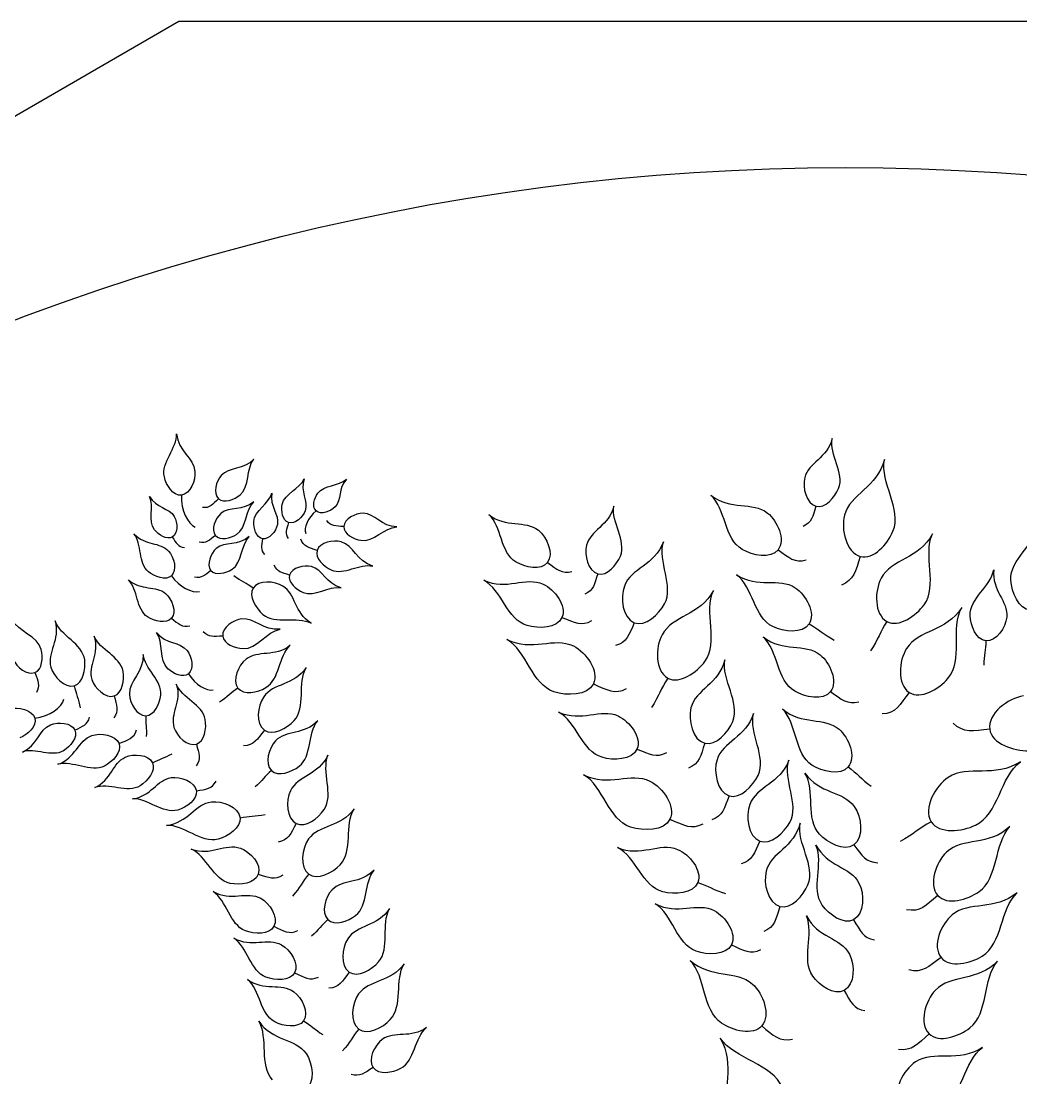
# Model space of a CAD drawing. Extents: x 5.1 to 68.9, y 5.1 to 68.9.
# Drawn here: x 26.45 to 39.26, y 55.35 to 68.88 of the extents above; entities that cross this region are included whole.
import ezdxf

# ---------------------------------------------------------------- set-up
doc = ezdxf.new("R2010")
doc.units = 0
doc.layers.add('View004', color=7, linetype='CONTINUOUS')

msp = doc.modelspace()

# ---------------------------------------------------------------- linework, layer by layer
at = {"layer": 'View004', "color": 7}
for p, q in [((13.673294, 60.342888), (28.467293, 68.88389)), ((28.467293, 68.88389), (45.549293, 68.88389))]:
    msp.add_line(p, q, dxfattribs=at)
at = {"layer": 'View004', "color": 1}
for p, q in [((28.499338, 62.812698), (28.499338, 62.812698)), ((28.975794, 62.767059), (28.975794, 62.767059)), ((36.632908, 62.670788), (36.632908, 62.670788)), ((30.225931, 62.610335), (30.225931, 62.610335)), ((29.870878, 62.46117), (29.870878, 62.46117)), ((30.582525, 62.409524), (30.582525, 62.409524)), ((28.382909, 62.276355), (28.382909, 62.276355)), ((28.936661, 62.295688), (28.936661, 62.295688)), ((29.538369, 62.254617), (29.538369, 62.254617)), ((30.23904, 62.104227), (30.23904, 62.104227)), ((36.146235, 62.112037), (36.146235, 62.112037)), ((37.200274, 62.028144), (37.200274, 62.028144)), ((33.189862, 61.949453), (33.189862, 61.949453)), ((28.372081, 61.780281), (28.372081, 61.780281)), ((28.878553, 61.848634), (28.878553, 61.848634)), ((29.886148, 61.788127), (29.886148, 61.788127)), ((33.836135, 61.805032), (33.836135, 61.805032)), ((29.419587, 61.621265), (29.419587, 61.621265)), ((28.371952, 61.235453), (28.371952, 61.235453)), ((33.377509, 61.245906), (33.377509, 61.245906)), ((34.304199, 61.179206), (34.304199, 61.179206)), ((37.540662, 61.195012), (37.540662, 61.195012)), ((36.543995, 61.163203), (36.543995, 61.163203)), ((29.02894, 61.00811), (29.02894, 61.00811)), ((38.810057, 60.946726), (38.810057, 60.946726)), ((26.622911, 60.539109), (26.622911, 60.539109)), ((28.590482, 60.524836), (28.590482, 60.524836)), ((27.126554, 60.372072), (27.126556, 60.372072)), ((33.779711, 60.394668), (33.779711, 60.394668)), ((34.732625, 60.470218), (34.732625, 60.470218)), ((27.63842, 60.240657), (27.63842, 60.240657)), ((29.223522, 60.342397), (29.223522, 60.342394)), ((36.819329, 60.296556), (36.819329, 60.296556)), ((37.826358, 60.286356), (37.826358, 60.286356)), ((28.044642, 59.987647), (28.044642, 59.987647)), ((26.621553, 59.95569), (26.621553, 59.95569)), ((27.13494, 59.801909), (27.13494, 59.801909)), ((29.563363, 59.802893), (29.563363, 59.802893)), ((38.859235, 59.813289), (38.859235, 59.813289)), ((27.699976, 59.629883), (27.699976, 59.629883)), ((28.691951, 59.624461), (28.691951, 59.624461)), ((34.338132, 59.558558), (34.338132, 59.558558)), ((35.206702, 59.63529), (35.206702, 59.63529)), ((28.129315, 59.384416), (28.129315, 59.384418)), ((29.652768, 59.286425), (29.652769, 59.286426)), ((37.045043, 59.331645), (37.045043, 59.331643)), ((28.69147, 59.023457), (28.69147, 59.023457)), ((35.518236, 58.962228), (35.518236, 58.962228)), ((29.250906, 58.6815), (29.250906, 58.6815)), ((34.761656, 58.662241), (34.761656, 58.662241)), ((38.109207, 58.630123), (38.109207, 58.630123)), ((29.972185, 58.606333), (29.972185, 58.606333)), ((35.911287, 58.38261), (35.911287, 58.38261)), ((37.117011, 58.332505), (37.117011, 58.332505)), ((29.485452, 57.957068), (29.485452, 57.957068)), ((30.131231, 57.958408), (30.13125, 57.958408)), ((35.11756, 57.852639), (35.11756, 57.852639)), ((38.194671, 57.684278), (38.194671, 57.684278)), ((36.171339, 57.543903), (36.171339, 57.543903)), ((29.686123, 57.290092), (29.686123, 57.290092)), ((30.37647, 57.376239), (30.376471, 57.37624)), ((37.115272, 57.37501), (37.115272, 57.37501)), ((35.549269, 57.052317), (35.549269, 57.052317)), ((38.235688, 56.889813), (38.235688, 56.889813)), ((29.950837, 56.695299), (29.950837, 56.695299)), ((30.649919, 56.703592), (30.649919, 56.703592)), ((36.993096, 56.466454), (36.993096, 56.466454)), ((30.064343, 56.078959), (30.064343, 56.078961)), ((30.772484, 55.97346), (30.772503, 55.97346)), ((35.937765, 56.013505), (35.937765, 56.013505)), ((38.081857, 55.914637), (38.081857, 55.914637)), ((30.956301, 55.48179), (30.956301, 55.48179))]:
    msp.add_line(p, q, dxfattribs=at)
at = {"layer": 'View004', "color": 3}
msp.add_open_spline([(22.008294, 62.988854), (31.290326, 68.347838), (42.726261, 68.347838), (52.008293, 62.988854)], degree=3, dxfattribs=at)
at = {"layer": 'View004', "color": 1}
for points in [[(28.280859, 63.047003), (28.237761, 63.231515), (28.443245, 63.412664), (28.438189, 63.599559)], [(28.438189, 63.599559), (28.457734, 63.370974), (28.657423, 63.29357), (28.673096, 63.117474)], [(36.839963, 63.537743), (36.777783, 63.286162), (36.53666, 63.230407), (36.488055, 63.03669)], [(36.922839, 62.898409), (37.004172, 63.097317), (36.801576, 63.33038), (36.839963, 63.537743)], [(29.426786, 63.274016), (29.294507, 63.127657), (29.112705, 63.177067), (29.010364, 63.064632)], [(29.252207, 62.815355), (29.378369, 62.919489), (29.326385, 63.14875), (29.426786, 63.274016)], [(37.510079, 63.268797), (37.41717, 62.908803), (37.070443, 62.832372), (36.997862, 62.555188)], [(37.619551, 62.35041), (37.739159, 62.634559), (37.451954, 62.971887), (37.510079, 63.268797)], [(28.673096, 63.117474), (28.683393, 63.001814), (28.612762, 62.827921), (28.499338, 62.812698)], [(28.499338, 62.812698), (28.393097, 62.798438), (28.3055, 62.941506), (28.280859, 63.047003)], [(29.010364, 63.064632), (28.943145, 62.990786), (28.90319, 62.835617), (28.975794, 62.767059)], [(29.792437, 62.694738), (29.819997, 62.835711), (30.018714, 62.891565), (30.073369, 63.021501)], [(30.073369, 63.021501), (30.015779, 62.85813), (30.130026, 62.738491), (30.086087, 62.612429)], [(30.24686, 62.837308), (30.324415, 62.947579), (30.517917, 62.924272), (30.614755, 63.015474)], [(30.614755, 63.015474), (30.502644, 62.896834), (30.556122, 62.754149), (30.470047, 62.662425)], [(36.488055, 63.03669), (36.456129, 62.909457), (36.506281, 62.705035), (36.632908, 62.670788)], [(28.499338, 62.812698), (28.489544, 62.620216), (28.580865, 62.442567), (28.676689, 62.402957)], [(28.975794, 62.767059), (29.0438, 62.702844), (29.180072, 62.755814), (29.252207, 62.815355)], [(29.427676, 62.474739), (29.435016, 62.618193), (29.623834, 62.701597), (29.659558, 62.837958)], [(29.659558, 62.837958), (29.625657, 62.668082), (29.75568, 62.565808), (29.730016, 62.434798)], [(30.225931, 62.610335), (30.168042, 62.659991), (30.202516, 62.774259), (30.24686, 62.837308)], [(35.686782, 62.1171), (35.455399, 62.252075), (35.478872, 62.636302), (35.283542, 62.812229)], [(35.283542, 62.812229), (35.535958, 62.610631), (35.816716, 62.738485), (36.011794, 62.583806)], [(36.632908, 62.670788), (36.751516, 62.63871), (36.876336, 62.78468), (36.922839, 62.898409)], [(28.154801, 62.369488), (28.06604, 62.482424), (28.153518, 62.669389), (28.090811, 62.795636)], [(28.090811, 62.795636), (28.176921, 62.64533), (28.342135, 62.653717), (28.408907, 62.538116)], [(28.975794, 62.767059), (28.900106, 62.69323), (28.86329, 62.643219), (28.771182, 62.653375)], [(29.427985, 62.728003), (29.284151, 62.603437), (29.115916, 62.672105), (29.004729, 62.576497)], [(29.206952, 62.309437), (29.339968, 62.394299), (29.317147, 62.619883), (29.427985, 62.728003)], [(29.870878, 62.46117), (29.792843, 62.486778), (29.776679, 62.614135), (29.792437, 62.694738)], [(34.043191, 62.671987), (33.98101, 62.420406), (33.739887, 62.364652), (33.691282, 62.170934)], [(34.126066, 62.032653), (34.207399, 62.231561), (34.004803, 62.464624), (34.043191, 62.671987)], [(36.632908, 62.670788), (36.59117, 62.538314), (36.579626, 62.457556), (36.466706, 62.412089)], [(28.408907, 62.538116), (28.452764, 62.462189), (28.458021, 62.321593), (28.382909, 62.276355)], [(29.004729, 62.576497), (28.9317, 62.513703), (28.875213, 62.369853), (28.936661, 62.295688)], [(30.086087, 62.612429), (30.057229, 62.529631), (29.954189, 62.433831), (29.870878, 62.46117)], [(30.225931, 62.610335), (30.119094, 62.524372), (30.068022, 62.391748), (30.092375, 62.32211)], [(30.470047, 62.662425), (30.413514, 62.60218), (30.287733, 62.557323), (30.225931, 62.610335)], [(30.828809, 62.580078), (30.728966, 62.581787), (30.58606, 62.509319), (30.582525, 62.409524)], [(31.261041, 62.405652), (31.063781, 62.408329), (30.980825, 62.577478), (30.828809, 62.580078)], [(32.788164, 61.955773), (32.586412, 62.074741), (32.608519, 62.41059), (32.438459, 62.565216)], [(32.438459, 62.565216), (32.658326, 62.38791), (32.904331, 62.498541), (33.074259, 62.362494)], [(36.011794, 62.583806), (36.139924, 62.482215), (36.245466, 62.242002), (36.146235, 62.112037)], [(36.997862, 62.555188), (36.950188, 62.373134), (37.019123, 62.079138), (37.200274, 62.028144)], [(29.538369, 62.254617), (29.457496, 62.268927), (29.423479, 62.392717), (29.427676, 62.474739)], [(29.730016, 62.434798), (29.713162, 62.348751), (29.62471, 62.239338), (29.538369, 62.254617)], [(29.870878, 62.46117), (29.845579, 62.371843), (29.82239, 62.322489), (29.868789, 62.255647)], [(30.582525, 62.409524), (30.477102, 62.417604), (30.415234, 62.412223), (30.362034, 62.488096)], [(30.582525, 62.409524), (30.579215, 62.316049), (30.708984, 62.248701), (30.801332, 62.233853)], [(30.801332, 62.233853), (30.962845, 62.207884), (31.100673, 62.398321), (31.261041, 62.405652)], [(39.13054, 61.724523), (39.115258, 61.99196), (39.448524, 62.184613), (39.487293, 62.444616)], [(28.078083, 61.831213), (27.943768, 61.94175), (27.998694, 62.185615), (27.89174, 62.318662)], [(27.89174, 62.318662), (28.032623, 62.163234), (28.225867, 62.216053), (28.334864, 62.096653)], [(28.382909, 62.276355), (28.312554, 62.233983), (28.205551, 62.304915), (28.154801, 62.369488)], [(28.382909, 62.276355), (28.434035, 62.19886), (28.456267, 62.149068), (28.537187, 62.140554)], [(28.936661, 62.295688), (28.855527, 62.233906), (28.814404, 62.190356), (28.727422, 62.210904)], [(28.936661, 62.295688), (28.994218, 62.226221), (29.130898, 62.260915), (29.206952, 62.309437)], [(29.369877, 62.280949), (29.226043, 62.156383), (29.057808, 62.225051), (28.94662, 62.129443)], [(29.148844, 61.862383), (29.28186, 61.947245), (29.259039, 62.172829), (29.369877, 62.280949)], [(33.074259, 62.362494), (33.185869, 62.273141), (33.27716, 62.062678), (33.189862, 61.949453)], [(37.200274, 62.028144), (37.369952, 61.980379), (37.551164, 62.187943), (37.619551, 62.35041)], [(38.125541, 62.31572), (37.952933, 61.991227), (37.602001, 61.998011), (37.468095, 61.748403)], [(38.018215, 61.407713), (38.198932, 61.65313), (38.000963, 62.043808), (38.125541, 62.31572)], [(28.94662, 62.129443), (28.873592, 62.066649), (28.817105, 61.922799), (28.878553, 61.848634)], [(29.538369, 62.254617), (29.525961, 62.162608), (29.509987, 62.110471), (29.565375, 62.050865)], [(30.23904, 62.104227), (30.130229, 62.143174), (30.063452, 62.155358), (30.029264, 62.250702)], [(30.547912, 62.212949), (30.443145, 62.243568), (30.27157, 62.208416), (30.23904, 62.104227)], [(30.953248, 61.904304), (30.74606, 61.964062), (30.707424, 62.166332), (30.547912, 62.212949)], [(33.691282, 62.170934), (33.659356, 62.043702), (33.709508, 61.839279), (33.836135, 61.805032)], [(34.677281, 62.213536), (34.566447, 61.913672), (34.263183, 61.878489), (34.176951, 61.647695)], [(34.690937, 61.418369), (34.818005, 61.651025), (34.601697, 61.964608), (34.677281, 62.213536)], [(28.334864, 62.096653), (28.406455, 62.018231), (28.44918, 61.853294), (28.372081, 61.780281)], [(30.23904, 62.104227), (30.20857, 62.006637), (30.325941, 61.898179), (30.419013, 61.855872)], [(33.836135, 61.805032), (33.954743, 61.772955), (34.079563, 61.918924), (34.126066, 62.032653)], [(36.146235, 62.112037), (36.053289, 61.990303), (35.819078, 62.039925), (35.686782, 62.1171)], [(36.146235, 62.112037), (36.288046, 62.012709), (36.360749, 61.941609), (36.50692, 61.982343)], [(37.200274, 62.028144), (37.138445, 61.838715), (37.120696, 61.723033), (36.958035, 61.659472)], [(28.878553, 61.848634), (28.936109, 61.779167), (29.07279, 61.813861), (29.148844, 61.862383)], [(29.886148, 61.788127), (29.785486, 61.820476), (29.72406, 61.829614), (29.68994, 61.91577)], [(30.165315, 61.896805), (30.068599, 61.921661), (29.912768, 61.884372), (29.886148, 61.788127)], [(30.545204, 61.626743), (30.353962, 61.67517), (30.312568, 61.858963), (30.165315, 61.896805)], [(30.419013, 61.855872), (30.581792, 61.781876), (30.782064, 61.942863), (30.953248, 61.904304)], [(33.189862, 61.949453), (33.108093, 61.843399), (32.903518, 61.887751), (32.788164, 61.955773)], [(33.189862, 61.949453), (33.313444, 61.862022), (33.376719, 61.799556), (33.504689, 61.834569)], [(38.608451, 61.26746), (38.598713, 61.488103), (38.875523, 61.643364), (38.910266, 61.857299)], [(38.910266, 61.857299), (38.883212, 61.592333), (39.097177, 61.454803), (39.077049, 61.250528)], [(28.067025, 61.252924), (27.917528, 61.349654), (27.944914, 61.604065), (27.820614, 61.726882)], [(27.820614, 61.726882), (27.982031, 61.585266), (28.172384, 61.661542), (28.297169, 61.552842)], [(28.372081, 61.780281), (28.299865, 61.711893), (28.154879, 61.76801), (28.078083, 61.831213)], [(28.372081, 61.780281), (28.470924, 61.635064), (28.637802, 61.555851), (28.731894, 61.579406)], [(28.878553, 61.848634), (28.797419, 61.786852), (28.756296, 61.743302), (28.669313, 61.76385)], [(29.419587, 61.621265), (29.331799, 61.686567), (29.2673, 61.706179), (29.170564, 61.781106)], [(29.801201, 61.646992), (29.692877, 61.714227), (29.488791, 61.728342), (29.419587, 61.621265)], [(29.886148, 61.788127), (29.861214, 61.697979), (29.971789, 61.602327), (30.058161, 61.566434)], [(32.37371, 61.722242), (32.666639, 61.586049), (32.909201, 61.776667), (33.135324, 61.672504)], [(32.929889, 61.14218), (32.673151, 61.218612), (32.605102, 61.597493), (32.37371, 61.722242)], [(33.836135, 61.805032), (33.794397, 61.672558), (33.782853, 61.5918), (33.669933, 61.546333)], [(36.080917, 61.128592), (35.836263, 61.244506), (35.826692, 61.633427), (35.614801, 61.793692)], [(35.614801, 61.793692), (35.886392, 61.612511), (36.158048, 61.765518), (36.367848, 61.626626)], [(37.468095, 61.748403), (37.380143, 61.584463), (37.378358, 61.285946), (37.540662, 61.195012)], [(39.380091, 61.338715), (39.227273, 61.34896), (39.139277, 61.571611), (39.13054, 61.724523)], [(29.419587, 61.621265), (29.354767, 61.520971), (29.452923, 61.362196), (29.544432, 61.285467)], [(30.160806, 61.172843), (29.946333, 61.30491), (29.96613, 61.544629), (29.801201, 61.646992)], [(30.058161, 61.566434), (30.209223, 61.503656), (30.387519, 61.656866), (30.545204, 61.626743)], [(33.135324, 61.672504), (33.283842, 61.604093), (33.443194, 61.39565), (33.377509, 61.245906)], [(34.176951, 61.647695), (34.120312, 61.49611), (34.153675, 61.238608), (34.304199, 61.179206)], [(35.317504, 61.590926), (35.144896, 61.266433), (34.793964, 61.273217), (34.660058, 61.023609)], [(35.210178, 60.682919), (35.390895, 60.928336), (35.192928, 61.319014), (35.317504, 61.590926)], [(36.367848, 61.626626), (36.505646, 61.535404), (36.632682, 61.302646), (36.543995, 61.163203)], [(28.297169, 61.552842), (28.379129, 61.48145), (28.441834, 61.318704), (28.371952, 61.235453)], [(34.304199, 61.179206), (34.445189, 61.123567), (34.618285, 61.285344), (34.690937, 61.418369)], [(37.540662, 61.195012), (37.692687, 61.109836), (37.914889, 61.267391), (38.018215, 61.407713)], [(38.501015, 61.372651), (38.302385, 61.058369), (37.948903, 61.091726), (37.794969, 60.850058)], [(38.324148, 60.464831), (38.524985, 60.698735), (38.354807, 61.107779), (38.501015, 61.372651)], [(26.703062, 60.83516), (26.658363, 61.008292), (26.407292, 61.062962), (26.329743, 61.220369)], [(26.879567, 61.202423), (26.949477, 60.960445), (26.77361, 60.796348), (26.826827, 60.609673)], [(27.259992, 60.70455), (27.231798, 60.911497), (26.948017, 61.009227), (26.879567, 61.202423)], [(28.371952, 61.235453), (28.306496, 61.157474), (28.152501, 61.197616), (28.067025, 61.252924)], [(28.371952, 61.235453), (28.463066, 61.165143), (28.509159, 61.115699), (28.607469, 61.138258)], [(29.27306, 61.226349), (29.164531, 61.214726), (29.019304, 61.116833), (29.02894, 61.00811)], [(29.765437, 61.095491), (29.551111, 61.07177), (29.438299, 61.244047), (29.27306, 61.226349)], [(29.544432, 61.285467), (29.704473, 61.151269), (29.980219, 61.269789), (30.160806, 61.172843)], [(33.377509, 61.245906), (33.315984, 61.105646), (33.076682, 61.098477), (32.929889, 61.14218)], [(33.377509, 61.245906), (33.538786, 61.182929), (33.62624, 61.131037), (33.758633, 61.20518)], [(34.304199, 61.179206), (34.234809, 61.022546), (34.209549, 60.925131), (34.064865, 60.884926)], [(37.540662, 61.195012), (37.453636, 61.061156), (37.431007, 60.96542), (37.330786, 60.817649)], [(38.810057, 60.946726), (38.684182, 60.956806), (38.614018, 61.141305), (38.608451, 61.26746)], [(39.077049, 61.250528), (39.063831, 61.116361), (38.944444, 60.935964), (38.810057, 60.946726)], [(28.326774, 60.589112), (28.210419, 60.699716), (28.271652, 60.923583), (28.181126, 61.053573)], [(28.181126, 61.053573), (28.301306, 60.900802), (28.478716, 60.938889), (28.571737, 60.821485)], [(29.02894, 61.00811), (28.913498, 61.002644), (28.847118, 60.988458), (28.779171, 61.063575)], [(29.289986, 60.847096), (29.468682, 60.840727), (29.592477, 61.065894), (29.765437, 61.095491)], [(36.543995, 61.163203), (36.460925, 61.032592), (36.220801, 61.062316), (36.080917, 61.128592)], [(36.543995, 61.163203), (36.668407, 61.095125), (36.726402, 61.029761), (36.866992, 60.956351)], [(27.380841, 61.007563), (27.453975, 60.784007), (27.29519, 60.625125), (27.350944, 60.452638)], [(27.752116, 60.555304), (27.719058, 60.747528), (27.451023, 60.829487), (27.380841, 61.007563)], [(29.02894, 61.00811), (29.037966, 60.906272), (29.187814, 60.850736), (29.289986, 60.847096)], [(32.671526, 60.964065), (32.995017, 60.801055), (33.273623, 61.006112), (33.523371, 60.881365)], [(33.274353, 60.294256), (32.98931, 60.389007), (32.926452, 60.816059), (32.671526, 60.964065)], [(34.660058, 61.023609), (34.572106, 60.859669), (34.570321, 60.561153), (34.732625, 60.470218)], [(36.359876, 60.301619), (36.128493, 60.436594), (36.151966, 60.820821), (35.956636, 60.996748)], [(35.956636, 60.996748), (36.209053, 60.79515), (36.48981, 60.923004), (36.684889, 60.768325)], [(38.810057, 60.946726), (38.808437, 60.83104), (38.783411, 60.764285), (38.784101, 60.634899)], [(26.622911, 60.539109), (26.71798, 60.576716), (26.728621, 60.73617), (26.703062, 60.83516)], [(28.571737, 60.821485), (28.632834, 60.744376), (28.663716, 60.588382), (28.590482, 60.524836)], [(29.895596, 60.889026), (29.69895, 60.731638), (29.479942, 60.831102), (29.327965, 60.710341)], [(29.58175, 60.346714), (29.76205, 60.452139), (29.743439, 60.7517), (29.895596, 60.889026)], [(33.523371, 60.881365), (33.687407, 60.799433), (33.858629, 60.560174), (33.779711, 60.394668)], [(37.794969, 60.850058), (37.693863, 60.691333), (37.669508, 60.390347), (37.826358, 60.286356)], [(26.344273, 60.711107), (26.386271, 60.610361), (26.521414, 60.49896), (26.622911, 60.539109)], [(27.126556, 60.372072), (27.241979, 60.402702), (27.276113, 60.586224), (27.259992, 60.70455)], [(28.011068, 60.772045), (28.019036, 60.543916), (27.828197, 60.438555), (27.833717, 60.26272)], [(28.2354, 60.250379), (28.256358, 60.438501), (28.028533, 60.587113), (28.011068, 60.772045)], [(29.327965, 60.710341), (29.228145, 60.631027), (29.146047, 60.44365), (29.223522, 60.342397)], [(34.732625, 60.470218), (34.88465, 60.385042), (35.106852, 60.542596), (35.210178, 60.682919)], [(35.466249, 60.703776), (35.388346, 60.393722), (35.090633, 60.326091), (35.029752, 60.087354)], [(35.565441, 59.914702), (35.666721, 60.159687), (35.417907, 60.448157), (35.466249, 60.703776)], [(36.684889, 60.768325), (36.813018, 60.666734), (36.918561, 60.426521), (36.819329, 60.296556)], [(26.622911, 60.539109), (26.660972, 60.429985), (26.693446, 60.370377), (26.640746, 60.283878)], [(26.826827, 60.609673), (26.861777, 60.487065), (27.003327, 60.339367), (27.126554, 60.372072)], [(27.63842, 60.240657), (27.745144, 60.27301), (27.771019, 60.445398), (27.752116, 60.555304)], [(28.590482, 60.524836), (28.521885, 60.465315), (28.393301, 60.525871), (28.326774, 60.589112)], [(28.590482, 60.524836), (28.673092, 60.383982), (28.820401, 60.300671), (28.906681, 60.317201)], [(30.100079, 60.603909), (29.942205, 60.372252), (29.676701, 60.406603), (29.554402, 60.228501)], [(29.943135, 59.924412), (30.100576, 60.095441), (29.982996, 60.40812), (30.100079, 60.603909)], [(27.126556, 60.372072), (27.14761, 60.264704), (27.182158, 60.206812), (27.203358, 60.086304)], [(27.350944, 60.452638), (27.387561, 60.339348), (27.52448, 60.206118), (27.63842, 60.240657)], [(28.434373, 60.391367), (28.507507, 60.167811), (28.348721, 60.008929), (28.404475, 59.836442)], [(28.805648, 59.939108), (28.77259, 60.131332), (28.504554, 60.213291), (28.434373, 60.391367)], [(33.779711, 60.394668), (33.705791, 60.239644), (33.43733, 60.240079), (33.274353, 60.294256)], [(33.779711, 60.394668), (33.958238, 60.318376), (34.054419, 60.257121), (34.205427, 60.335534)], [(34.732625, 60.470218), (34.6456, 60.336362), (34.622969, 60.240626), (34.522748, 60.092855)], [(37.826358, 60.286356), (37.973274, 60.188951), (38.209318, 60.331091), (38.324148, 60.464831)], [(27.63842, 60.240657), (27.670005, 60.118613), (27.699959, 60.050899), (27.634908, 59.961595)], [(27.833717, 60.26272), (27.837317, 60.147232), (27.929108, 59.986135), (28.044642, 59.987647)], [(28.044642, 59.987647), (28.152859, 59.989087), (28.223419, 60.142818), (28.2354, 60.250379)], [(29.223522, 60.342394), (29.132445, 60.281762), (29.092235, 60.227652), (28.98908, 60.161843)], [(29.223522, 60.342394), (29.296089, 60.247554), (29.478662, 60.286432), (29.58175, 60.346714)], [(36.819329, 60.296556), (36.726383, 60.174822), (36.492172, 60.224444), (36.359876, 60.301619)], [(36.819329, 60.296556), (36.96114, 60.197228), (37.033844, 60.126128), (37.180014, 60.166862)], [(37.826358, 60.286356), (37.709519, 60.124941), (37.657215, 60.020243), (37.482907, 60.009516)], [(39.293147, 60.241289), (39.092447, 60.209776), (38.831397, 60.014531), (38.859235, 59.813289)], [(26.293231, 60.075586), (26.405123, 60.10497), (26.587701, 60.064566), (26.621553, 59.95569)], [(26.621553, 59.95569), (26.812254, 59.978141), (26.971537, 60.097442), (26.994478, 60.198166)], [(29.554402, 60.228501), (29.474074, 60.111525), (29.447875, 59.885345), (29.563363, 59.802893)], [(27.13494, 59.801909), (27.236323, 59.852724), (27.299928, 59.872496), (27.321946, 59.969417)], [(28.044642, 59.987647), (28.039422, 59.888626), (28.05699, 59.83011), (28.048962, 59.719507)], [(33.334333, 60.034894), (33.627263, 59.898701), (33.869824, 60.089319), (34.095947, 59.985156)], [(33.890512, 59.454832), (33.633774, 59.531264), (33.565725, 59.910145), (33.334333, 60.034894)], [(34.095947, 59.985156), (34.244465, 59.916744), (34.403817, 59.708302), (34.338132, 59.558558)], [(35.029752, 60.087354), (34.989764, 59.930552), (35.050658, 59.678139), (35.206702, 59.63529)], [(35.83162, 60.016181), (35.738099, 59.710476), (35.437339, 59.658026), (35.364433, 59.422682)], [(35.89068, 59.223093), (36.00425, 59.462629), (35.770381, 59.763342), (35.83162, 60.016181)], [(36.581309, 59.355943), (36.3533, 59.501899), (36.393047, 59.888902), (36.203152, 60.074706)], [(36.203152, 60.074706), (36.449619, 59.860597), (36.73846, 59.977978), (36.928987, 59.81364)], [(26.621553, 59.95569), (26.653261, 59.853709), (26.527326, 59.743828), (26.427805, 59.702045)], [(26.462894, 59.522636), (26.657643, 59.605367), (26.671339, 59.80697), (26.821202, 59.871258)], [(26.821202, 59.871258), (26.91963, 59.913484), (27.090922, 59.899549), (27.13494, 59.801909)], [(28.404475, 59.836442), (28.441092, 59.723152), (28.578011, 59.589922), (28.691951, 59.624461)], [(28.691951, 59.624461), (28.798675, 59.656814), (28.82455, 59.829202), (28.805648, 59.939108)], [(29.563363, 59.802893), (29.671536, 59.725662), (29.853117, 59.826622), (29.943135, 59.924412)], [(30.246999, 59.921505), (30.072783, 59.738223), (29.841415, 59.807394), (29.706654, 59.666618)], [(30.008518, 59.339406), (30.173536, 59.468778), (30.11431, 59.764225), (30.246999, 59.921505)], [(35.206702, 59.63529), (35.352863, 59.595154), (35.507535, 59.774628), (35.565441, 59.914702)], [(38.859235, 59.813289), (38.645121, 59.792592), (38.52301, 59.760158), (38.389838, 59.893604)], [(26.917219, 59.364802), (27.144188, 59.44366), (27.175104, 59.671029), (27.349808, 59.73242)], [(27.13494, 59.801909), (27.176171, 59.710452), (27.074677, 59.590913), (26.989023, 59.538686)], [(27.349808, 59.73242), (27.464553, 59.772744), (27.657561, 59.743871), (27.699976, 59.629883)], [(27.699976, 59.629883), (27.818723, 59.679713), (27.892298, 59.697256), (27.924647, 59.805385)], [(29.563363, 59.802893), (29.471109, 59.684301), (29.428965, 59.606766), (29.297332, 59.603226)], [(36.928987, 59.81364), (37.054127, 59.705706), (37.150671, 59.458737), (37.045043, 59.331645)], [(38.859235, 59.813289), (38.885309, 59.624791), (39.168955, 59.535223), (39.359231, 59.537781)], [(26.989023, 59.538686), (26.839218, 59.447342), (26.625081, 59.580456), (26.462894, 59.522636)], [(27.699976, 59.629883), (27.739704, 59.523114), (27.615581, 59.395429), (27.514547, 59.342799)], [(28.691951, 59.624461), (28.723536, 59.502417), (28.753491, 59.434703), (28.68844, 59.345399)], [(29.706654, 59.666618), (29.618141, 59.574157), (29.561943, 59.376613), (29.652768, 59.286425)], [(34.338132, 59.558558), (34.276608, 59.418298), (34.037305, 59.411129), (33.890512, 59.454832)], [(34.338132, 59.558558), (34.499409, 59.495581), (34.586863, 59.443689), (34.719256, 59.517832)], [(35.206702, 59.63529), (35.154583, 59.472068), (35.139959, 59.3725), (35.000445, 59.316951)], [(27.3886, 59.065972), (27.603224, 59.160249), (27.615675, 59.383767), (27.780823, 59.457006)], [(27.780823, 59.457006), (27.889291, 59.505114), (28.079234, 59.491986), (28.129315, 59.384416)], [(28.129315, 59.384418), (28.218605, 59.433372), (28.280574, 59.443194), (28.379345, 59.499871)], [(30.378098, 59.480934), (30.258085, 59.227584), (29.990467, 59.220318), (29.897287, 59.025395)], [(30.3285, 58.785313), (30.457493, 58.978702), (30.292817, 59.269348), (30.378098, 59.480934)], [(35.364433, 59.422682), (35.316546, 59.268109), (35.364565, 59.012933), (35.518236, 58.962228)], [(27.514547, 59.342799), (27.33784, 59.250749), (27.105392, 59.417923), (26.917219, 59.364802)], [(28.129315, 59.384418), (28.176223, 59.28366), (28.065403, 59.149867), (27.971222, 59.090854)], [(29.652769, 59.286426), (29.570415, 59.213736), (29.537771, 59.154447), (29.444106, 59.074966)], [(29.652769, 59.286426), (29.737843, 59.201949), (29.914167, 59.265432), (30.008518, 59.339406)], [(36.284369, 59.41694), (36.173536, 59.117076), (35.870272, 59.081893), (35.78404, 58.851099)], [(36.298026, 58.621773), (36.425094, 58.854429), (36.208786, 59.168012), (36.284369, 59.41694)], [(37.045043, 59.331643), (36.946105, 59.2126), (36.711676, 59.272489), (36.581309, 59.355943)], [(37.045043, 59.331643), (37.159834, 59.24836), (37.209087, 59.17618), (37.33925, 59.085561)], [(39.25211, 59.398234), (38.918071, 59.17753), (38.585774, 59.366644), (38.327739, 59.19746)], [(38.676892, 58.585159), (38.977542, 58.725972), (38.991397, 59.202853), (39.25211, 59.398234)], [(27.871451, 58.920766), (28.109625, 58.952497), (28.185518, 59.169044), (28.368985, 59.194146)], [(28.368985, 59.194146), (28.489486, 59.210635), (28.672781, 59.143636), (28.69147, 59.023457)], [(28.69147, 59.023457), (28.817799, 59.048457), (28.893398, 59.050886), (28.946777, 59.150329)], [(33.653472, 59.231638), (33.976963, 59.068628), (34.255569, 59.273685), (34.505317, 59.148938)], [(34.256299, 58.561829), (33.971256, 58.65658), (33.908397, 59.083632), (33.653472, 59.231638)], [(34.505317, 59.148938), (34.669353, 59.067006), (34.840574, 58.827747), (34.761656, 58.662241)], [(35.518236, 58.962228), (35.662175, 58.914734), (35.825747, 59.086135), (35.89068, 59.223093)], [(36.678384, 58.469361), (36.495536, 58.665123), (36.628413, 59.026406), (36.491863, 59.251036)], [(36.491863, 59.251036), (36.675716, 58.985416), (36.98137, 59.027215), (37.123783, 58.823009)], [(38.327739, 59.19746), (38.158261, 59.086344), (38.001209, 58.801605), (38.109207, 58.630123)], [(27.971222, 59.090854), (27.806502, 58.987643), (27.567488, 59.132212), (27.3886, 59.065972)], [(28.69147, 59.023457), (28.708976, 58.910889), (28.561765, 58.810696), (28.452227, 58.7794)], [(29.897287, 59.025395), (29.836084, 58.897371), (29.845302, 58.669866), (29.972185, 58.606333)], [(28.452227, 58.7794), (28.260649, 58.724664), (28.066456, 58.935065), (27.871451, 58.920766)], [(28.308528, 58.582656), (28.582285, 58.61355), (28.674268, 58.860036), (28.885161, 58.884589)], [(28.885161, 58.884589), (29.023674, 58.900717), (29.232249, 58.819695), (29.250906, 58.6815)], [(35.518236, 58.962228), (35.457909, 58.801859), (35.438256, 58.70316), (35.296106, 58.654755)], [(29.972185, 58.606333), (30.091032, 58.546824), (30.254746, 58.674739), (30.3285, 58.785313)], [(30.713966, 58.794733), (30.542638, 58.552916), (30.262667, 58.594335), (30.129971, 58.408439)], [(30.535, 58.079541), (30.704704, 58.257284), (30.586444, 58.590042), (30.713966, 58.794733)], [(35.78404, 58.851099), (35.727401, 58.699514), (35.760764, 58.442011), (35.911287, 58.38261)], [(37.123783, 58.823009), (37.217322, 58.688889), (37.249399, 58.42848), (37.117011, 58.332505)], [(29.250906, 58.6815), (29.268384, 58.552056), (29.097324, 58.440589), (28.971036, 58.407236)], [(29.250906, 58.6815), (29.368194, 58.705272), (29.441164, 58.694664), (29.571787, 58.7238)], [(34.761656, 58.662241), (34.687736, 58.507217), (34.419276, 58.507652), (34.256299, 58.561829)], [(34.761656, 58.662241), (34.940184, 58.585949), (35.036365, 58.524694), (35.187373, 58.603107)], [(35.911287, 58.38261), (36.052278, 58.326971), (36.225374, 58.488748), (36.298026, 58.621773)], [(36.430886, 58.612389), (36.352983, 58.302336), (36.05527, 58.234705), (35.99439, 57.995967)], [(36.530079, 57.823316), (36.631358, 58.068301), (36.382544, 58.35677), (36.430886, 58.612389)], [(38.109207, 58.630123), (37.956271, 58.547316), (37.884795, 58.467477), (37.71199, 58.378219)], [(38.109207, 58.630123), (38.210365, 58.469503), (38.504991, 58.504645), (38.676892, 58.585159)], [(28.971036, 58.407236), (28.750164, 58.348898), (28.532397, 58.594558), (28.308528, 58.582656)], [(29.972185, 58.606333), (29.899452, 58.474862), (29.86985, 58.391727), (29.740361, 58.367803)], [(39.119344, 58.567556), (38.848489, 58.31287), (38.514553, 58.433488), (38.30512, 58.237945)], [(38.721266, 57.732719), (38.974174, 57.909026), (38.911594, 58.347616), (39.119344, 58.567556)], [(28.626211, 58.278141), (28.876757, 58.186758), (29.062843, 58.360644), (29.256181, 58.2909)], [(30.129971, 58.408439), (30.042814, 58.286344), (30.01077, 58.047782), (30.131231, 57.958408)], [(34.087319, 58.299319), (34.387868, 58.171809), (34.626328, 58.372668), (34.8583, 58.275217)], [(35.911287, 58.38261), (35.841897, 58.225949), (35.816637, 58.128535), (35.671954, 58.088329)], [(37.117011, 58.332505), (36.993008, 58.242609), (36.782929, 58.35743), (36.678384, 58.469361)], [(29.124572, 57.840205), (28.908006, 57.884982), (28.825333, 58.191835), (28.626211, 58.278141)], [(29.256181, 58.2909), (29.383165, 58.245094), (29.528929, 58.084868), (29.485452, 57.957068)], [(34.668997, 57.732509), (34.407054, 57.8009), (34.325319, 58.181256), (34.087319, 58.299319)], [(34.8583, 58.275217), (35.010659, 58.211214), (35.178766, 58.006143), (35.11756, 57.852639)], [(36.713116, 57.560807), (36.562856, 57.770862), (36.735156, 58.099579), (36.632772, 58.331427)], [(36.632772, 58.331427), (36.775239, 58.054466), (37.072668, 58.056119), (37.183217, 57.84306)], [(37.117011, 58.332505), (37.224305, 58.196622), (37.273515, 58.107631), (37.425226, 58.104651)], [(38.30512, 58.237945), (38.167563, 58.109515), (38.068778, 57.82416), (38.194671, 57.684278)], [(30.13125, 57.958408), (30.244099, 57.874694), (30.43797, 57.977914), (30.535, 58.079541)], [(29.485452, 57.957068), (29.444729, 57.837362), (29.248396, 57.814602), (29.124572, 57.840205)], [(29.485452, 57.957068), (29.622548, 57.916631), (29.69814, 57.88011), (29.801815, 57.950426)], [(30.13125, 57.958408), (30.04792, 57.860279), (30.020002, 57.786033), (29.924692, 57.678129)], [(30.970701, 58.011319), (30.796485, 57.828037), (30.565117, 57.897208), (30.430356, 57.756432)], [(30.73222, 57.42922), (30.897238, 57.558592), (30.838012, 57.854039), (30.970701, 58.011319)], [(35.99439, 57.995967), (35.954401, 57.839165), (36.015295, 57.586752), (36.171339, 57.543903)], [(35.11756, 57.852639), (35.06023, 57.708857), (34.818766, 57.693405), (34.668997, 57.732509)], [(35.11756, 57.852639), (35.252462, 57.808887), (35.321602, 57.755448), (35.473391, 57.709465)], [(36.171339, 57.543903), (36.3175, 57.503768), (36.472172, 57.683241), (36.530079, 57.823316)], [(37.183217, 57.84306), (37.255827, 57.703125), (37.253856, 57.450167), (37.115272, 57.37501)], [(28.90577, 57.734515), (29.133663, 57.60709), (29.340655, 57.746109), (29.516632, 57.648526)], [(29.31909, 57.233467), (29.116766, 57.310544), (29.084753, 57.620022), (28.90577, 57.734515)], [(30.430356, 57.756432), (30.341842, 57.663972), (30.285645, 57.466427), (30.37647, 57.376239)], [(38.194671, 57.684278), (38.041208, 57.557176), (37.964404, 57.468866), (37.792944, 57.502031)], [(38.194671, 57.684278), (38.312591, 57.553255), (38.576663, 57.631912), (38.721266, 57.732719)], [(39.209311, 57.718824), (38.924348, 57.480027), (38.597848, 57.619525), (38.377586, 57.436266)], [(38.76419, 56.908091), (39.026757, 57.069662), (38.989335, 57.511111), (39.209311, 57.718824)], [(29.516632, 57.648526), (29.632214, 57.584435), (29.748089, 57.406827), (29.686123, 57.290092)], [(34.571406, 57.579852), (34.856912, 57.428715), (35.108993, 57.606553), (35.329435, 57.490853)], [(35.096889, 56.971844), (34.844441, 57.061432), (34.796047, 57.443321), (34.571406, 57.579852)], [(36.171339, 57.543903), (36.11922, 57.380682), (36.104596, 57.281114), (35.965082, 57.225564)], [(37.115272, 57.37501), (36.985465, 57.304614), (36.799029, 57.440704), (36.713116, 57.560807)], [(30.376471, 57.37624), (30.461545, 57.291764), (30.637869, 57.355252), (30.73222, 57.42922)], [(31.167344, 57.517203), (31.01505, 57.28184), (30.748801, 57.309838), (30.630792, 57.128865)], [(31.026679, 56.834149), (31.179989, 57.008891), (31.054973, 57.318672), (31.167344, 57.517203)], [(35.329435, 57.490853), (35.474222, 57.414863), (35.622598, 57.198469), (35.549269, 57.052317)], [(36.59094, 56.652251), (36.440679, 56.862306), (36.61298, 57.191023), (36.510596, 57.422872)], [(36.510596, 57.422872), (36.653063, 57.14591), (36.950492, 57.147563), (37.06104, 56.934505)], [(38.377586, 57.436266), (38.232917, 57.315904), (38.117992, 57.036659), (38.235688, 56.889813)], [(29.686123, 57.290092), (29.628081, 57.180751), (29.434771, 57.189396), (29.31909, 57.233467)], [(29.686123, 57.290092), (29.812316, 57.229613), (29.879676, 57.182517), (29.990853, 57.234298)], [(30.376471, 57.37624), (30.294117, 57.303551), (30.261473, 57.244262), (30.167808, 57.164781)], [(37.115272, 57.37501), (37.200811, 57.231666), (37.236701, 57.140427), (37.381356, 57.118566)], [(29.170484, 57.139721), (29.398377, 57.012296), (29.605369, 57.151315), (29.781346, 57.053732)], [(29.583804, 56.638673), (29.38148, 56.71575), (29.349467, 57.025228), (29.170484, 57.139721)], [(30.630792, 57.128865), (30.553282, 57.010003), (30.532495, 56.783262), (30.649919, 56.703592)], [(29.781346, 57.053732), (29.896928, 56.989641), (30.012803, 56.812033), (29.950837, 56.695299)], [(35.549269, 57.052317), (35.480583, 56.915421), (35.24123, 56.92062), (35.096889, 56.971844)], [(35.549269, 57.052317), (35.707078, 56.981096), (35.791736, 56.924757), (35.927781, 56.991965)], [(35.423783, 56.049433), (35.173661, 56.215764), (35.225243, 56.644324), (35.018176, 56.854123)], [(35.018176, 56.854123), (35.287455, 56.611828), (35.610158, 56.736458), (35.818343, 56.550461)], [(37.06104, 56.934505), (37.133651, 56.794569), (37.13168, 56.541611), (36.993096, 56.466454)], [(38.235688, 56.889813), (38.075215, 56.771685), (37.993491, 56.687907), (37.824206, 56.730813)], [(38.235688, 56.889813), (38.34593, 56.752268), (38.614064, 56.81571), (38.76419, 56.908091)], [(30.649919, 56.703592), (30.759906, 56.628967), (30.939023, 56.734237), (31.026679, 56.834149)], [(31.355219, 56.809785), (31.18389, 56.567968), (30.903919, 56.609387), (30.771224, 56.423491)], [(31.176253, 56.094592), (31.345957, 56.272336), (31.227697, 56.605095), (31.355219, 56.809785)], [(38.96056, 56.843658), (38.702965, 56.575568), (38.363344, 56.6791), (38.164094, 56.473191)], [(38.605319, 55.989713), (38.848963, 56.178615), (38.764228, 56.613468), (38.96056, 56.843658)], [(29.696041, 56.066445), (29.505786, 56.166243), (29.510736, 56.474935), (29.34789, 56.608845)], [(29.34789, 56.608845), (29.557399, 56.456427), (29.777734, 56.568993), (29.939612, 56.452096)], [(29.950837, 56.695299), (29.892795, 56.585957), (29.699486, 56.594602), (29.583804, 56.638673)], [(29.950837, 56.695299), (30.07703, 56.634819), (30.14439, 56.587724), (30.255567, 56.639504)], [(30.649919, 56.703592), (30.560525, 56.58283), (30.520245, 56.50431), (30.388734, 56.497626)], [(36.993096, 56.466454), (36.863289, 56.396058), (36.676853, 56.532149), (36.59094, 56.652251)], [(29.939612, 56.452096), (30.045934, 56.375322), (30.139161, 56.186667), (30.064343, 56.078959)], [(35.818343, 56.550461), (35.955081, 56.4283), (36.057405, 56.152452), (35.937765, 56.013505)], [(36.993096, 56.466454), (37.078635, 56.32311), (37.114525, 56.231871), (37.259179, 56.21001)], [(38.164094, 56.473191), (38.033225, 56.337953), (37.949034, 56.047956), (38.081857, 55.914637)], [(30.771224, 56.423491), (30.684067, 56.301397), (30.652023, 56.062834), (30.772484, 55.97346)], [(29.668269, 55.323376), (29.493377, 55.511736), (29.621902, 55.858021), (29.491517, 56.073949)], [(29.491517, 56.073949), (29.667176, 55.818555), (29.960579, 55.857795), (30.096649, 55.661448)], [(30.064343, 56.078961), (29.994264, 55.978074), (29.804822, 56.009384), (29.696041, 56.066445)], [(30.064343, 56.078961), (30.160797, 56.020971), (30.204675, 55.96727), (30.313786, 55.904529)], [(30.772503, 55.97346), (30.885352, 55.889746), (31.079223, 55.992966), (31.176253, 56.094592)], [(35.937765, 56.013505), (35.825703, 55.883357), (35.566794, 55.954329), (35.423783, 56.049433)], [(30.772503, 55.97346), (30.689173, 55.875331), (30.661255, 55.801085), (30.565944, 55.693181)], [(31.642908, 55.994158), (31.442115, 55.846764), (31.229827, 55.954076), (31.074681, 55.84103)], [(31.310431, 55.471273), (31.492928, 55.567998), (31.486901, 55.86475), (31.642908, 55.994158)], [(35.937765, 56.013505), (36.089968, 55.892977), (36.166669, 55.808598), (36.332977, 55.844568)], [(38.081857, 55.914637), (37.935036, 55.779917), (37.862807, 55.687827), (37.689886, 55.712257)], [(38.081857, 55.914637), (38.206268, 55.789761), (38.466012, 55.881704), (38.605319, 55.989713)], [(31.074681, 55.84103), (30.97278, 55.766783), (30.88393, 55.585031), (30.956301, 55.48179)], [(35.406059, 55.859272), (35.611496, 55.50371), (35.397461, 55.175114), (35.554816, 54.900534)], [(36.203164, 55.220382), (36.07747, 55.53685), (35.590075, 55.580338), (35.406059, 55.859272)], [(30.096649, 55.661448), (30.186021, 55.532489), (30.216061, 55.282528), (30.088758, 55.190813)], [(38.767856, 55.738936), (38.457739, 55.533863), (38.14909, 55.709355), (37.909534, 55.552154)], [(38.23399, 54.983683), (38.51313, 55.114555), (38.525822, 55.557405), (38.767856, 55.738936)], [(37.909534, 55.552154), (37.752193, 55.448907), (37.606455, 55.184434), (37.706807, 55.025231)], [(30.956301, 55.48179), (30.84393, 55.409716), (30.785687, 55.357221), (30.674353, 55.39319)], [(30.956301, 55.48179), (31.024089, 55.385087), (31.206086, 55.415967), (31.310431, 55.471273)]]:
    msp.add_open_spline(points, degree=3, dxfattribs=at)

doc.saveas('drawing.dxf')
